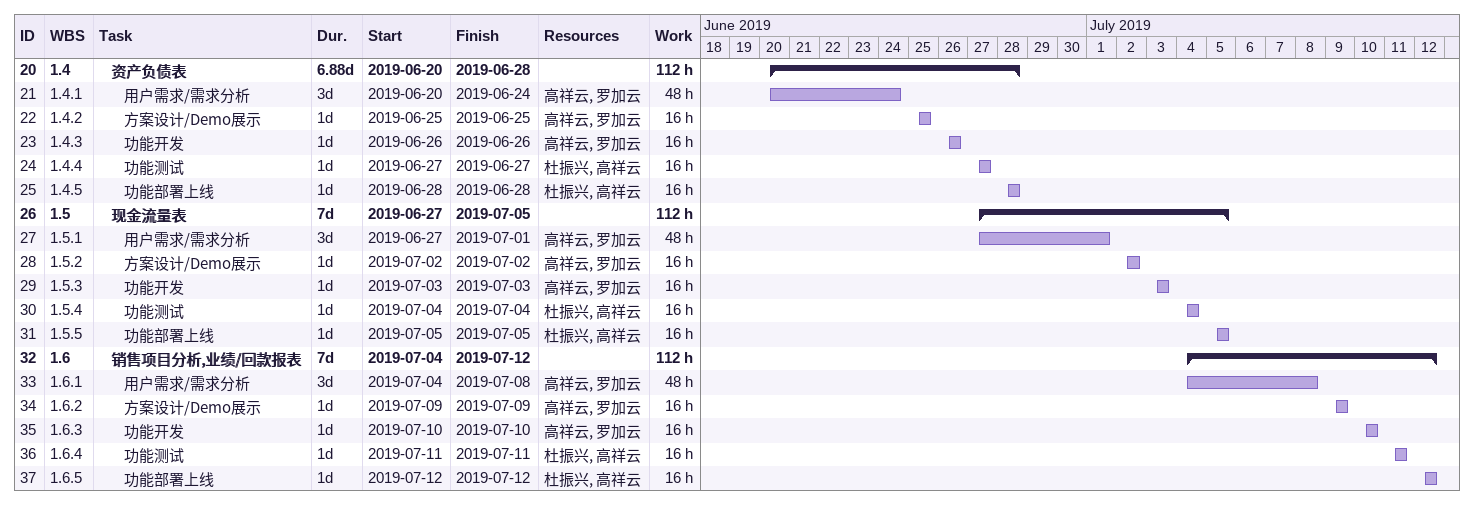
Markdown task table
| ID | WBS | Task | Duration | Start | Finish | Resources | Work (h) |
|---|---|---|---|---|---|---|---|
| 20 | 1.4 | **资产负债表** | 6.88d | 2019-06-20 | 2019-06-28 |  | 112 |
| 21 | 1.4.1 | 用户需求/需求分析 | 3d | 2019-06-20 | 2019-06-24 | 高祥云, 罗加云 | 48 |
| 22 | 1.4.2 | 方案设计/Demo展示 | 1d | 2019-06-25 | 2019-06-25 | 高祥云, 罗加云 | 16 |
| 23 | 1.4.3 | 功能开发 | 1d | 2019-06-26 | 2019-06-26 | 高祥云, 罗加云 | 16 |
| 24 | 1.4.4 | 功能测试 | 1d | 2019-06-27 | 2019-06-27 | 杜振兴, 高祥云 | 16 |
| 25 | 1.4.5 | 功能部署上线 | 1d | 2019-06-28 | 2019-06-28 | 杜振兴, 高祥云 | 16 |
| 26 | 1.5 | **现金流量表** | 7d | 2019-06-27 | 2019-07-05 |  | 112 |
| 27 | 1.5.1 | 用户需求/需求分析 | 3d | 2019-06-27 | 2019-07-01 | 高祥云, 罗加云 | 48 |
| 28 | 1.5.2 | 方案设计/Demo展示 | 1d | 2019-07-02 | 2019-07-02 | 高祥云, 罗加云 | 16 |
| 29 | 1.5.3 | 功能开发 | 1d | 2019-07-03 | 2019-07-03 | 高祥云, 罗加云 | 16 |
| 30 | 1.5.4 | 功能测试 | 1d | 2019-07-04 | 2019-07-04 | 杜振兴, 高祥云 | 16 |
| 31 | 1.5.5 | 功能部署上线 | 1d | 2019-07-05 | 2019-07-05 | 杜振兴, 高祥云 | 16 |
| 32 | 1.6 | **销售项目分析,业绩/回款报表** | 7d | 2019-07-04 | 2019-07-12 |  | 112 |
| 33 | 1.6.1 | 用户需求/需求分析 | 3d | 2019-07-04 | 2019-07-08 | 高祥云, 罗加云 | 48 |
| 34 | 1.6.2 | 方案设计/Demo展示 | 1d | 2019-07-09 | 2019-07-09 | 高祥云, 罗加云 | 16 |
| 35 | 1.6.3 | 功能开发 | 1d | 2019-07-10 | 2019-07-10 | 高祥云, 罗加云 | 16 |
| 36 | 1.6.4 | 功能测试 | 1d | 2019-07-11 | 2019-07-11 | 杜振兴, 高祥云 | 16 |
| 37 | 1.6.5 | 功能部署上线 | 1d | 2019-07-12 | 2019-07-12 | 杜振兴, 高祥云 | 16 |
